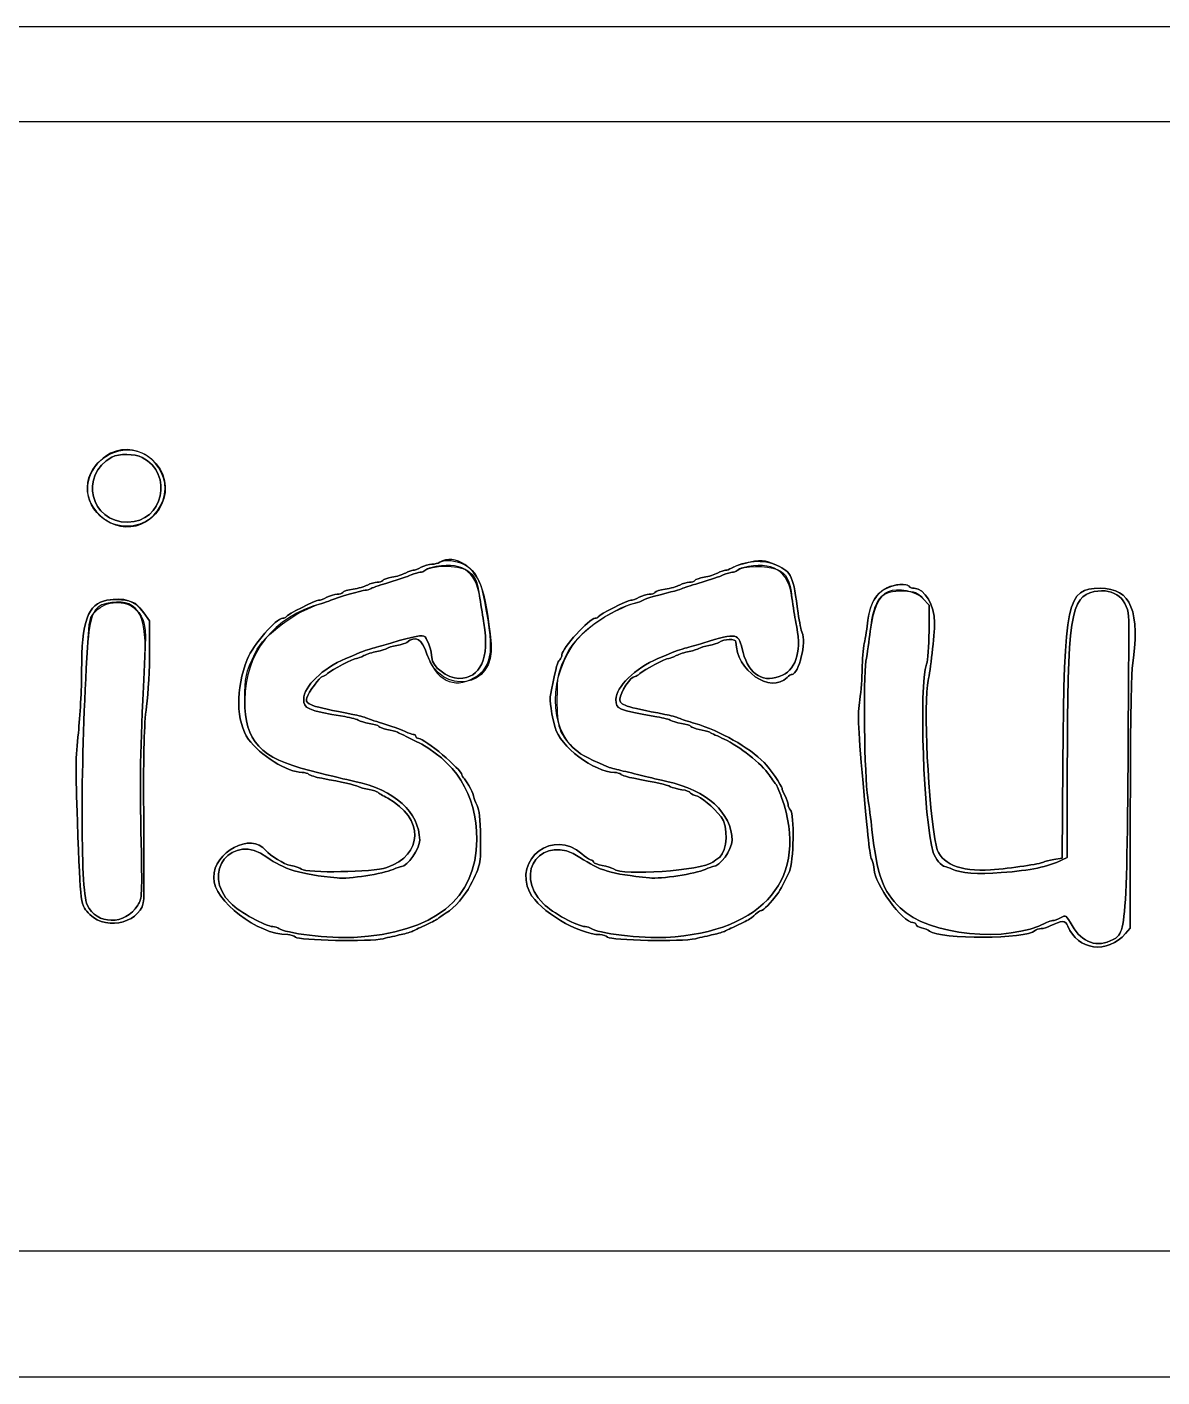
# Model space of a CAD drawing. Header units: millimetres. Extents: x -80 to 0, y -27 to 20.
# Drawn here: x -41.6 to -23.1, y -27 to -5 of the extents above; entities that cross this region are included whole.
import ezdxf

# ---------------------------------------------------------------- set-up
doc = ezdxf.new("R2010")
doc.units = ezdxf.units.MM
doc.layers.get('0').update_dxf_attribs({"linetype": 'CONTINUOUS'})

msp = doc.modelspace()

# ---------------------------------------------------------------- linework, layer by layer
for points in [[(0, -5), (-80, -5), (-80, -27), (0, -27)], [(-79.205, -15.746), (-79.205, -24.945), (-40.058, -24.945), (-0.911, -24.945), (-0.911, -15.746), (-0.911, -6.546), (-40.058, -6.546), (-79.205, -6.546)], [(-26.896, -14.848), (-26.895, -14.422), (-26.999, -14.311), (-26.895, -14.422)], [(-39.698, -14.545), (-39.601, -14.679), (-39.601, -15.172), (-39.601, -14.679)], [(-24.862, -18.565), (-24.727, -18.543), (-24.715, -17.006), (-24.727, -18.543)], [(-24.642, -17.131), (-24.644, -18.532), (-24.725, -18.571), (-24.644, -18.532)], [(-23.615, -17.673), (-23.616, -19.683), (-23.693, -19.772), (-23.616, -19.683)]]:
    msp.add_lwpolyline(points, close=True)
for points in [[(-40.237, -11.947), (-40.585, -12.128), (-40.721, -12.536), (-40.529, -12.819)], [(-40.562, -12.273), (-40.403, -11.938), (-39.964, -11.788), (-39.67, -11.968)], [(-40.215, -12.009), (-40.753, -12.306), (-40.567, -13.07), (-39.957, -13.07)], [(-39.957, -13.07), (-40.567, -13.07), (-40.753, -12.306), (-40.215, -12.009)], [(-39.382, -12.712), (-39.202, -12.211), (-39.768, -11.704), (-40.237, -11.947)], [(-39.722, -12.015), (-39.844, -11.952), (-40.106, -11.949), (-40.215, -12.009)], [(-40.215, -12.009), (-40.106, -11.949), (-39.844, -11.952), (-39.722, -12.015)], [(-39.67, -11.968), (-39.103, -12.316), (-39.324, -13.136), (-39.986, -13.136)], [(-39.957, -13.07), (-39.38, -13.07), (-39.205, -12.282), (-39.722, -12.015)], [(-39.722, -12.015), (-39.205, -12.282), (-39.38, -13.07), (-39.957, -13.07)], [(-39.986, -13.136), (-40.429, -13.136), (-40.746, -12.661), (-40.562, -12.273)], [(-40.529, -12.819), (-40.205, -13.297), (-39.573, -13.237), (-39.382, -12.712)], [(-35.431, -13.899), (-35.383, -13.874), (-35.327, -13.854), (-35.307, -13.854)], [(-35.307, -13.854), (-35.327, -13.854), (-35.383, -13.874), (-35.431, -13.899)], [(-35.307, -13.854), (-35.286, -13.854), (-35.228, -13.831), (-35.176, -13.805)], [(-35.176, -13.805), (-35.228, -13.831), (-35.286, -13.854), (-35.307, -13.854)], [(-35.114, -13.857), (-35.131, -13.873), (-35.165, -13.886), (-35.191, -13.886)], [(-35.191, -13.886), (-35.165, -13.886), (-35.131, -13.873), (-35.114, -13.857)], [(-35.176, -13.805), (-35.125, -13.778), (-35.046, -13.756), (-35.001, -13.755)], [(-35.001, -13.755), (-35.046, -13.756), (-35.125, -13.778), (-35.176, -13.805)], [(-35.114, -13.857), (-35.021, -13.768), (-34.572, -13.766), (-34.432, -13.852)], [(-35.018, -13.811), (-35.054, -13.82), (-35.097, -13.84), (-35.114, -13.857)], [(-34.217, -14.31), (-34.286, -13.845), (-34.529, -13.694), (-35.018, -13.811)], [(-35.001, -13.755), (-34.956, -13.755), (-34.898, -13.74), (-34.871, -13.723)], [(-34.871, -13.723), (-34.898, -13.74), (-34.956, -13.755), (-35.001, -13.755)], [(-34.174, -14.191), (-34.253, -13.824), (-34.633, -13.569), (-34.871, -13.723)], [(-34.871, -13.723), (-34.803, -13.679), (-34.682, -13.683), (-34.536, -13.734)], [(-34.536, -13.734), (-34.24, -13.837), (-34.126, -14.138), (-34.034, -15.051)], [(-34.432, -13.852), (-34.298, -13.936), (-34.261, -14.013), (-34.217, -14.31)], [(-30.342, -13.899), (-30.294, -13.874), (-30.236, -13.854), (-30.214, -13.854)], [(-30.214, -13.854), (-30.236, -13.854), (-30.294, -13.874), (-30.342, -13.899)], [(-30.214, -13.854), (-30.191, -13.854), (-30.147, -13.838), (-30.116, -13.819)], [(-30.116, -13.819), (-30.147, -13.838), (-30.191, -13.854), (-30.214, -13.854)], [(-30.116, -13.819), (-29.902, -13.691), (-29.592, -13.67), (-29.38, -13.771)], [(-29.896, -13.742), (-29.986, -13.766), (-30.085, -13.801), (-30.116, -13.819)], [(-30.025, -13.857), (-30.042, -13.873), (-30.076, -13.886), (-30.101, -13.886)], [(-30.101, -13.886), (-30.076, -13.886), (-30.042, -13.873), (-30.025, -13.857)], [(-30.025, -13.857), (-29.942, -13.778), (-29.526, -13.767), (-29.373, -13.84)], [(-29.929, -13.811), (-29.964, -13.82), (-30.008, -13.84), (-30.025, -13.857)], [(-29.131, -14.3), (-29.187, -13.856), (-29.448, -13.696), (-29.929, -13.811)], [(-29.38, -13.771), (-29.567, -13.682), (-29.653, -13.677), (-29.896, -13.742)], [(-29.38, -13.771), (-29.133, -13.888), (-29.11, -13.939), (-29.029, -14.555)], [(-29.029, -14.555), (-29.11, -13.939), (-29.133, -13.888), (-29.38, -13.771)], [(-29.373, -13.84), (-29.218, -13.913), (-29.167, -14.01), (-29.131, -14.3)], [(-36.049, -14.094), (-36.002, -14.069), (-35.932, -14.049), (-35.892, -14.049)], [(-35.892, -14.049), (-35.932, -14.049), (-36.002, -14.069), (-36.049, -14.094)], [(-35.687, -14.047), (-35.821, -14.086), (-35.957, -14.133), (-35.988, -14.149)], [(-35.988, -14.149), (-35.957, -14.133), (-35.821, -14.086), (-35.687, -14.047)], [(-35.892, -14.049), (-35.853, -14.049), (-35.813, -14.036), (-35.802, -14.019)], [(-35.802, -14.019), (-35.813, -14.036), (-35.853, -14.049), (-35.892, -14.049)], [(-35.802, -14.019), (-35.792, -14.003), (-35.724, -13.979), (-35.651, -13.967)], [(-35.651, -13.967), (-35.724, -13.979), (-35.792, -14.003), (-35.802, -14.019)], [(-35.339, -13.93), (-35.395, -13.955), (-35.552, -14.007), (-35.687, -14.047)], [(-35.687, -14.047), (-35.552, -14.007), (-35.395, -13.955), (-35.339, -13.93)], [(-35.651, -13.967), (-35.578, -13.955), (-35.479, -13.924), (-35.431, -13.899)], [(-35.431, -13.899), (-35.479, -13.924), (-35.578, -13.955), (-35.651, -13.967)], [(-35.191, -13.886), (-35.216, -13.886), (-35.283, -13.906), (-35.339, -13.93)], [(-35.339, -13.93), (-35.283, -13.906), (-35.216, -13.886), (-35.191, -13.886)], [(-30.959, -14.094), (-30.913, -14.069), (-30.842, -14.049), (-30.803, -14.049)], [(-30.803, -14.049), (-30.842, -14.049), (-30.913, -14.069), (-30.959, -14.094)], [(-30.597, -14.048), (-30.732, -14.087), (-30.871, -14.132), (-30.907, -14.147)], [(-30.907, -14.147), (-30.871, -14.132), (-30.732, -14.087), (-30.597, -14.048)], [(-30.803, -14.049), (-30.764, -14.049), (-30.723, -14.036), (-30.713, -14.019)], [(-30.713, -14.019), (-30.723, -14.036), (-30.764, -14.049), (-30.803, -14.049)], [(-30.713, -14.019), (-30.703, -14.003), (-30.635, -13.979), (-30.562, -13.967)], [(-30.562, -13.967), (-30.635, -13.979), (-30.703, -14.003), (-30.713, -14.019)], [(-30.25, -13.93), (-30.306, -13.955), (-30.463, -14.007), (-30.597, -14.048)], [(-30.597, -14.048), (-30.463, -14.007), (-30.306, -13.955), (-30.25, -13.93)], [(-30.562, -13.967), (-30.489, -13.955), (-30.39, -13.924), (-30.342, -13.899)], [(-30.342, -13.899), (-30.39, -13.924), (-30.489, -13.955), (-30.562, -13.967)], [(-30.101, -13.886), (-30.126, -13.886), (-30.193, -13.906), (-30.25, -13.93)], [(-30.25, -13.93), (-30.193, -13.906), (-30.126, -13.886), (-30.101, -13.886)], [(-36.846, -14.343), (-36.822, -14.343), (-36.761, -14.321), (-36.71, -14.294)], [(-36.71, -14.294), (-36.761, -14.321), (-36.822, -14.343), (-36.846, -14.343)], [(-36.71, -14.294), (-36.658, -14.267), (-36.584, -14.245), (-36.545, -14.245)], [(-36.545, -14.245), (-36.584, -14.245), (-36.658, -14.267), (-36.71, -14.294)], [(-36.088, -14.18), (-36.137, -14.18), (-36.546, -14.299), (-36.649, -14.343)], [(-36.649, -14.343), (-36.546, -14.299), (-36.137, -14.18), (-36.088, -14.18)], [(-36.545, -14.245), (-36.506, -14.245), (-36.465, -14.231), (-36.454, -14.214)], [(-36.454, -14.214), (-36.465, -14.231), (-36.506, -14.245), (-36.545, -14.245)], [(-36.454, -14.214), (-36.444, -14.197), (-36.367, -14.173), (-36.285, -14.161)], [(-36.285, -14.161), (-36.367, -14.173), (-36.444, -14.197), (-36.454, -14.214)], [(-36.285, -14.161), (-36.202, -14.148), (-36.095, -14.118), (-36.049, -14.094)], [(-36.049, -14.094), (-36.095, -14.118), (-36.202, -14.148), (-36.285, -14.161)], [(-35.988, -14.149), (-36.019, -14.166), (-36.064, -14.18), (-36.088, -14.18)], [(-36.088, -14.18), (-36.064, -14.18), (-36.019, -14.166), (-35.988, -14.149)], [(-34.315, -15.607), (-33.995, -15.423), (-33.968, -15.151), (-34.174, -14.191)], [(-31.757, -14.343), (-31.733, -14.343), (-31.672, -14.321), (-31.621, -14.294)], [(-31.621, -14.294), (-31.672, -14.321), (-31.733, -14.343), (-31.757, -14.343)], [(-31.621, -14.294), (-31.569, -14.267), (-31.495, -14.245), (-31.456, -14.245)], [(-31.456, -14.245), (-31.495, -14.245), (-31.569, -14.267), (-31.621, -14.294)], [(-31.395, -14.281), (-31.466, -14.299), (-31.54, -14.325), (-31.558, -14.34)], [(-31.558, -14.34), (-31.54, -14.325), (-31.466, -14.299), (-31.395, -14.281)], [(-31.456, -14.245), (-31.416, -14.245), (-31.376, -14.231), (-31.365, -14.214)], [(-31.365, -14.214), (-31.376, -14.231), (-31.416, -14.245), (-31.456, -14.245)], [(-30.907, -14.147), (-30.968, -14.172), (-31.051, -14.195), (-31.395, -14.281)], [(-31.395, -14.281), (-31.051, -14.195), (-30.968, -14.172), (-30.907, -14.147)], [(-31.365, -14.214), (-31.355, -14.197), (-31.278, -14.173), (-31.195, -14.161)], [(-31.195, -14.161), (-31.278, -14.173), (-31.355, -14.197), (-31.365, -14.214)], [(-31.195, -14.161), (-31.112, -14.148), (-31.006, -14.118), (-30.959, -14.094)], [(-30.959, -14.094), (-31.006, -14.118), (-31.112, -14.148), (-31.195, -14.161)], [(-27.58, -14.14), (-27.768, -14.238), (-27.861, -14.395), (-27.893, -14.668)], [(-27.893, -14.668), (-27.871, -14.478), (-27.81, -14.331), (-27.71, -14.226)], [(-27.854, -14.848), (-27.785, -14.299), (-27.682, -14.174), (-27.309, -14.19)], [(-27.562, -14.202), (-27.718, -14.269), (-27.806, -14.464), (-27.854, -14.848)], [(-27.71, -14.226), (-27.603, -14.112), (-27.269, -14.036), (-27.221, -14.114)], [(-27.221, -14.114), (-27.251, -14.066), (-27.468, -14.081), (-27.58, -14.14)], [(-26.999, -14.311), (-27.103, -14.198), (-27.414, -14.138), (-27.562, -14.202)], [(-27.309, -14.19), (-27.121, -14.198), (-27.093, -14.21), (-26.999, -14.311)], [(-27.221, -14.114), (-27.21, -14.132), (-27.172, -14.147), (-27.138, -14.147)], [(-27.138, -14.147), (-27.172, -14.147), (-27.21, -14.132), (-27.221, -14.114)], [(-27.138, -14.147), (-26.971, -14.147), (-26.801, -14.43), (-26.806, -14.702)], [(-26.806, -14.702), (-26.801, -14.43), (-26.971, -14.147), (-27.138, -14.147)], [(-24.715, -17.006), (-24.694, -14.354), (-24.65, -14.147), (-24.109, -14.147)], [(-24.109, -14.147), (-24.65, -14.147), (-24.694, -14.354), (-24.715, -17.006)], [(-24.204, -14.201), (-24.59, -14.278), (-24.64, -14.61), (-24.642, -17.131)], [(-24.642, -17.131), (-24.64, -14.61), (-24.59, -14.278), (-24.204, -14.201)], [(-23.64, -14.671), (-23.638, -14.327), (-23.87, -14.134), (-24.204, -14.201)], [(-24.204, -14.201), (-23.87, -14.134), (-23.638, -14.327), (-23.64, -14.671)], [(-24.109, -14.147), (-23.598, -14.147), (-23.449, -14.517), (-23.583, -15.446)], [(-23.583, -15.446), (-23.449, -14.517), (-23.598, -14.147), (-24.109, -14.147)], [(-40.71, -15.494), (-40.71, -14.68), (-40.61, -14.402), (-40.296, -14.342)], [(-40.296, -14.342), (-40.61, -14.402), (-40.71, -14.68), (-40.71, -15.494)], [(-40.306, -14.396), (-40.517, -14.443), (-40.579, -14.589), (-40.613, -15.112)], [(-40.613, -15.112), (-40.582, -14.627), (-40.582, -14.625), (-40.478, -14.518)], [(-40.478, -14.518), (-40.309, -14.343), (-39.996, -14.33), (-39.829, -14.49)], [(-39.679, -15.255), (-39.643, -14.535), (-39.822, -14.289), (-40.306, -14.396)], [(-39.698, -14.545), (-39.839, -14.351), (-40.019, -14.29), (-40.296, -14.342)], [(-40.296, -14.342), (-40.159, -14.316), (-39.943, -14.335), (-39.853, -14.382)], [(-39.853, -14.382), (-39.821, -14.398), (-39.751, -14.471), (-39.698, -14.545)], [(-39.829, -14.49), (-39.678, -14.635), (-39.654, -14.756), (-39.679, -15.255)], [(-36.796, -14.394), (-37.581, -14.611), (-38.051, -15.203), (-38.05, -15.972)], [(-37.876, -15.193), (-37.74, -14.904), (-37.203, -14.507), (-36.796, -14.394)], [(-37.378, -14.61), (-37.363, -14.576), (-36.9, -14.343), (-36.846, -14.343)], [(-36.846, -14.343), (-36.9, -14.343), (-37.363, -14.576), (-37.378, -14.61)], [(-36.649, -14.343), (-36.685, -14.359), (-36.751, -14.381), (-36.796, -14.394)], [(-36.796, -14.394), (-36.751, -14.381), (-36.685, -14.359), (-36.649, -14.343)], [(-34.153, -14.718), (-34.168, -14.628), (-34.197, -14.445), (-34.217, -14.31)], [(-34.217, -14.31), (-34.197, -14.445), (-34.168, -14.628), (-34.153, -14.718)], [(-31.686, -14.389), (-32.074, -14.482), (-32.649, -14.9), (-32.789, -15.191)], [(-32.538, -14.881), (-32.347, -14.689), (-31.927, -14.447), (-31.686, -14.389)], [(-32.288, -14.61), (-32.274, -14.576), (-31.811, -14.343), (-31.757, -14.343)], [(-31.757, -14.343), (-31.811, -14.343), (-32.274, -14.576), (-32.288, -14.61)], [(-31.558, -14.34), (-31.577, -14.354), (-31.635, -14.377), (-31.686, -14.389)], [(-31.686, -14.389), (-31.635, -14.377), (-31.577, -14.354), (-31.558, -14.34)], [(-29.066, -14.702), (-29.084, -14.621), (-29.113, -14.44), (-29.131, -14.3)], [(-29.131, -14.3), (-29.113, -14.44), (-29.084, -14.621), (-29.066, -14.702)], [(-38.009, -15.305), (-37.911, -15.061), (-37.542, -14.636), (-37.428, -14.636)], [(-37.428, -14.636), (-37.542, -14.636), (-37.911, -15.061), (-38.009, -15.305)], [(-37.428, -14.636), (-37.406, -14.636), (-37.383, -14.625), (-37.378, -14.61)], [(-37.378, -14.61), (-37.383, -14.625), (-37.406, -14.636), (-37.428, -14.636)], [(-34.56, -15.615), (-34.205, -15.615), (-34.057, -15.288), (-34.153, -14.718)], [(-34.153, -14.718), (-34.057, -15.288), (-34.205, -15.615), (-34.56, -15.615)], [(-32.881, -15.23), (-32.881, -15.128), (-32.433, -14.636), (-32.34, -14.636)], [(-32.34, -14.636), (-32.433, -14.636), (-32.881, -15.128), (-32.881, -15.23)], [(-32.34, -14.636), (-32.318, -14.636), (-32.294, -14.625), (-32.288, -14.61)], [(-32.288, -14.61), (-32.294, -14.625), (-32.318, -14.636), (-32.34, -14.636)], [(-29.284, -15.563), (-29.049, -15.451), (-28.97, -15.142), (-29.066, -14.702)], [(-29.066, -14.702), (-28.97, -15.142), (-29.049, -15.451), (-29.284, -15.563)], [(-29.029, -14.555), (-29.01, -14.698), (-28.981, -14.841), (-28.964, -14.872)], [(-28.964, -14.872), (-28.981, -14.841), (-29.01, -14.698), (-29.029, -14.555)], [(-27.951, -15.044), (-27.933, -14.954), (-27.907, -14.785), (-27.893, -14.668)], [(-27.893, -14.668), (-27.907, -14.785), (-27.933, -14.954), (-27.951, -15.044)], [(-26.806, -14.702), (-26.809, -14.923), (-26.873, -15.503), (-26.91, -15.648)], [(-26.91, -15.648), (-26.873, -15.503), (-26.809, -14.923), (-26.806, -14.702)], [(-23.893, -19.87), (-23.665, -19.747), (-23.662, -19.684), (-23.64, -14.671)], [(-23.64, -14.671), (-23.662, -19.684), (-23.665, -19.747), (-23.893, -19.87)], [(-35.67, -15.04), (-35.279, -14.923), (-35.149, -14.9), (-35.112, -14.94)], [(-35.112, -14.94), (-35.149, -14.9), (-35.279, -14.923), (-35.67, -15.04)], [(-35.112, -14.94), (-35.064, -14.991), (-35.001, -15.181), (-35.001, -15.276)], [(-35.001, -15.276), (-35.001, -15.181), (-35.064, -14.991), (-35.112, -14.94)], [(-32.707, -16.735), (-33.14, -16.302), (-33.058, -15.403), (-32.538, -14.881)], [(-30.581, -15.04), (-30.004, -14.868), (-30.008, -14.867), (-29.927, -15.191)], [(-29.927, -15.191), (-30.008, -14.867), (-30.004, -14.868), (-30.581, -15.04)], [(-28.964, -14.872), (-28.89, -15.01), (-29.021, -15.55), (-29.129, -15.55)], [(-29.129, -15.55), (-29.021, -15.55), (-28.89, -15.01), (-28.964, -14.872)], [(-27.854, -14.848), (-27.872, -14.992), (-27.903, -15.212), (-27.924, -15.337)], [(-27.924, -15.337), (-27.903, -15.212), (-27.872, -14.992), (-27.854, -14.848)], [(-26.937, -15.384), (-26.915, -15.32), (-26.897, -15.092), (-26.896, -14.848)], [(-26.896, -14.848), (-26.897, -15.092), (-26.915, -15.32), (-26.937, -15.384)], [(-40.613, -15.112), (-40.729, -16.9), (-40.732, -19.061), (-40.62, -19.305)], [(-40.62, -19.305), (-40.732, -19.061), (-40.729, -16.9), (-40.613, -15.112)], [(-39.601, -15.172), (-39.601, -15.444), (-39.624, -15.849), (-39.652, -16.073)], [(-39.652, -16.073), (-39.624, -15.849), (-39.601, -15.444), (-39.601, -15.172)], [(-36.404, -15.291), (-36.115, -15.169), (-36.1, -15.163), (-35.964, -15.125)], [(-35.964, -15.125), (-36.1, -15.163), (-36.115, -15.169), (-36.404, -15.291)], [(-35.895, -15.176), (-35.966, -15.189), (-36.061, -15.22), (-36.108, -15.244)], [(-36.108, -15.244), (-36.061, -15.22), (-35.966, -15.189), (-35.895, -15.176)], [(-35.964, -15.125), (-35.892, -15.105), (-35.76, -15.067), (-35.67, -15.04)], [(-35.67, -15.04), (-35.76, -15.067), (-35.892, -15.105), (-35.964, -15.125)], [(-35.735, -15.127), (-35.753, -15.141), (-35.825, -15.163), (-35.895, -15.176)], [(-35.895, -15.176), (-35.825, -15.163), (-35.753, -15.141), (-35.735, -15.127)], [(-35.572, -15.078), (-35.644, -15.091), (-35.717, -15.113), (-35.735, -15.127)], [(-35.735, -15.127), (-35.717, -15.113), (-35.644, -15.091), (-35.572, -15.078)], [(-35.409, -15.028), (-35.427, -15.043), (-35.501, -15.065), (-35.572, -15.078)], [(-35.572, -15.078), (-35.501, -15.065), (-35.427, -15.043), (-35.409, -15.028)], [(-35.08, -15.22), (-35.16, -14.974), (-35.266, -14.912), (-35.409, -15.028)], [(-35.409, -15.028), (-35.266, -14.912), (-35.16, -14.974), (-35.08, -15.22)], [(-34.034, -15.051), (-33.962, -15.772), (-34.853, -15.916), (-35.08, -15.22)], [(-31.315, -15.291), (-31.025, -15.169), (-31.011, -15.163), (-30.875, -15.125)], [(-30.875, -15.125), (-31.011, -15.163), (-31.025, -15.169), (-31.315, -15.291)], [(-30.806, -15.176), (-30.877, -15.189), (-30.972, -15.22), (-31.018, -15.244)], [(-31.018, -15.244), (-30.972, -15.22), (-30.877, -15.189), (-30.806, -15.176)], [(-30.875, -15.125), (-30.803, -15.105), (-30.671, -15.067), (-30.581, -15.04)], [(-30.581, -15.04), (-30.671, -15.067), (-30.803, -15.105), (-30.875, -15.125)], [(-30.646, -15.127), (-30.664, -15.141), (-30.736, -15.163), (-30.806, -15.176)], [(-30.806, -15.176), (-30.736, -15.163), (-30.664, -15.141), (-30.646, -15.127)], [(-30.483, -15.078), (-30.555, -15.091), (-30.628, -15.113), (-30.646, -15.127)], [(-30.646, -15.127), (-30.628, -15.113), (-30.555, -15.091), (-30.483, -15.078)], [(-30.32, -15.03), (-30.338, -15.043), (-30.411, -15.065), (-30.483, -15.078)], [(-30.483, -15.078), (-30.411, -15.065), (-30.338, -15.043), (-30.32, -15.03)], [(-30.043, -15.023), (-30.043, -14.965), (-30.242, -14.969), (-30.32, -15.03)], [(-30.32, -15.03), (-30.242, -14.969), (-30.043, -14.965), (-30.043, -15.023)], [(-29.208, -15.601), (-29.481, -15.874), (-30.043, -15.485), (-30.043, -15.023)], [(-30.043, -15.023), (-30.043, -15.485), (-29.481, -15.874), (-29.208, -15.601)], [(-27.985, -15.459), (-27.984, -15.32), (-27.969, -15.134), (-27.951, -15.044)], [(-27.951, -15.044), (-27.969, -15.134), (-27.984, -15.32), (-27.985, -15.459)], [(-39.742, -18.099), (-39.761, -17.107), (-39.752, -16.7), (-39.679, -15.255)], [(-39.679, -15.255), (-39.752, -16.7), (-39.761, -17.107), (-39.742, -18.099)], [(-37.989, -16.609), (-38.194, -16.319), (-38.202, -15.786), (-38.009, -15.305)], [(-38.009, -15.305), (-38.202, -15.786), (-38.194, -16.319), (-37.989, -16.609)], [(-38.05, -15.972), (-38.05, -15.587), (-38.04, -15.54), (-37.876, -15.193)], [(-37.089, -15.953), (-37.089, -15.748), (-36.781, -15.45), (-36.404, -15.291)], [(-36.404, -15.291), (-36.781, -15.45), (-37.089, -15.748), (-37.089, -15.953)], [(-36.228, -15.289), (-36.274, -15.289), (-36.632, -15.477), (-36.7, -15.537)], [(-36.7, -15.537), (-36.632, -15.477), (-36.274, -15.289), (-36.228, -15.289)], [(-36.108, -15.244), (-36.154, -15.269), (-36.208, -15.288), (-36.228, -15.289)], [(-36.228, -15.289), (-36.208, -15.288), (-36.154, -15.269), (-36.108, -15.244)], [(-35.08, -15.22), (-34.942, -15.644), (-34.643, -15.795), (-34.315, -15.607)], [(-35.001, -15.276), (-35.001, -15.421), (-34.749, -15.615), (-34.56, -15.615)], [(-34.56, -15.615), (-34.749, -15.615), (-35.001, -15.421), (-35.001, -15.276)], [(-33.052, -15.803), (-32.968, -15.404), (-32.952, -15.347), (-32.917, -15.312)], [(-32.917, -15.312), (-32.952, -15.347), (-32.968, -15.404), (-33.052, -15.803)], [(-32.789, -15.191), (-32.955, -15.537), (-32.96, -15.558), (-32.961, -15.958)], [(-32.917, -15.312), (-32.897, -15.292), (-32.881, -15.255), (-32.881, -15.23)], [(-32.881, -15.23), (-32.881, -15.255), (-32.897, -15.292), (-32.917, -15.312)], [(-32, -15.961), (-32, -15.753), (-31.689, -15.449), (-31.315, -15.291)], [(-31.315, -15.291), (-31.689, -15.449), (-32, -15.753), (-32, -15.961)], [(-31.139, -15.289), (-31.185, -15.289), (-31.543, -15.477), (-31.611, -15.537)], [(-31.611, -15.537), (-31.543, -15.477), (-31.185, -15.289), (-31.139, -15.289)], [(-31.018, -15.244), (-31.065, -15.269), (-31.119, -15.288), (-31.139, -15.289)], [(-31.139, -15.289), (-31.119, -15.288), (-31.065, -15.269), (-31.018, -15.244)], [(-29.927, -15.191), (-29.833, -15.561), (-29.583, -15.706), (-29.284, -15.563)], [(-29.284, -15.563), (-29.583, -15.706), (-29.833, -15.561), (-29.927, -15.191)], [(-27.924, -15.337), (-27.97, -15.613), (-27.949, -17.215), (-27.895, -17.556)], [(-27.895, -17.556), (-27.949, -17.215), (-27.97, -15.613), (-27.924, -15.337)], [(-26.828, -18.453), (-26.986, -17.915), (-27.063, -15.742), (-26.937, -15.384)], [(-26.937, -15.384), (-27.063, -15.742), (-26.986, -17.915), (-26.828, -18.453)], [(-40.763, -16.5), (-40.734, -16.242), (-40.71, -15.789), (-40.71, -15.494)], [(-40.71, -15.494), (-40.71, -15.789), (-40.734, -16.242), (-40.763, -16.5)], [(-36.782, -15.583), (-36.822, -15.585), (-37.011, -15.841), (-37.039, -15.933)], [(-37.039, -15.933), (-37.011, -15.841), (-36.822, -15.585), (-36.782, -15.583)], [(-36.7, -15.537), (-36.729, -15.562), (-36.765, -15.583), (-36.782, -15.583)], [(-36.782, -15.583), (-36.765, -15.583), (-36.729, -15.562), (-36.7, -15.537)], [(-31.685, -15.582), (-31.757, -15.582), (-31.935, -15.846), (-31.935, -15.953)], [(-31.935, -15.953), (-31.935, -15.846), (-31.757, -15.582), (-31.685, -15.582)], [(-31.611, -15.537), (-31.639, -15.562), (-31.673, -15.582), (-31.685, -15.582)], [(-31.685, -15.582), (-31.673, -15.582), (-31.639, -15.562), (-31.611, -15.537)], [(-29.129, -15.55), (-29.145, -15.55), (-29.18, -15.573), (-29.208, -15.601)], [(-29.208, -15.601), (-29.18, -15.573), (-29.145, -15.55), (-29.129, -15.55)], [(-28.025, -15.962), (-28.004, -15.823), (-27.987, -15.597), (-27.985, -15.459)], [(-27.985, -15.459), (-27.987, -15.597), (-28.004, -15.823), (-28.025, -15.962)], [(-23.583, -15.446), (-23.601, -15.567), (-23.615, -16.559), (-23.615, -17.673)], [(-23.615, -17.673), (-23.615, -16.559), (-23.601, -15.567), (-23.583, -15.446)], [(-32.992, -16.414), (-33.078, -16.058), (-33.087, -15.969), (-33.052, -15.803)], [(-33.052, -15.803), (-33.087, -15.969), (-33.078, -16.058), (-32.992, -16.414)], [(-26.91, -15.648), (-26.994, -15.98), (-26.908, -17.743), (-26.777, -18.359)], [(-26.777, -18.359), (-26.908, -17.743), (-26.994, -15.98), (-26.91, -15.648)], [(-38.05, -15.972), (-38.05, -16.64), (-37.796, -16.915), (-36.991, -17.117)], [(-36.991, -17.117), (-37.796, -16.915), (-38.05, -16.64), (-38.05, -15.972)], [(-36.421, -16.239), (-37.048, -16.128), (-37.089, -16.111), (-37.089, -15.953)], [(-37.089, -15.953), (-37.089, -16.111), (-37.048, -16.128), (-36.421, -16.239)], [(-37.039, -15.933), (-37.071, -16.039), (-36.989, -16.068), (-36.29, -16.202)], [(-36.29, -16.202), (-36.989, -16.068), (-37.071, -16.039), (-37.039, -15.933)], [(-32.961, -15.958), (-32.962, -16.405), (-32.925, -16.517), (-32.707, -16.735)], [(-31.331, -16.24), (-31.983, -16.125), (-32, -16.118), (-32, -15.961)], [(-32, -15.961), (-32, -16.118), (-31.983, -16.125), (-31.331, -16.24)], [(-31.935, -15.953), (-31.935, -16.051), (-31.866, -16.074), (-31.201, -16.202)], [(-31.201, -16.202), (-31.866, -16.074), (-31.935, -16.051), (-31.935, -15.953)], [(-27.955, -17.523), (-28.054, -16.411), (-28.063, -16.215), (-28.025, -15.962)], [(-28.025, -15.962), (-28.063, -16.215), (-28.054, -16.411), (-27.955, -17.523)], [(-39.652, -16.073), (-39.693, -16.39), (-39.702, -16.765), (-39.698, -17.785)], [(-39.698, -17.785), (-39.702, -16.765), (-39.693, -16.39), (-39.652, -16.073)], [(-36.192, -16.3), (-36.21, -16.286), (-36.313, -16.258), (-36.421, -16.239)], [(-36.421, -16.239), (-36.313, -16.258), (-36.21, -16.286), (-36.192, -16.3)], [(-36.29, -16.202), (-36.2, -16.219), (-36.098, -16.246), (-36.062, -16.262)], [(-36.062, -16.262), (-36.098, -16.246), (-36.2, -16.219), (-36.29, -16.202)], [(-36.062, -16.262), (-36.026, -16.279), (-35.886, -16.326), (-35.752, -16.368)], [(-35.752, -16.368), (-35.886, -16.326), (-36.026, -16.279), (-36.062, -16.262)], [(-31.103, -16.3), (-31.121, -16.286), (-31.224, -16.259), (-31.331, -16.24)], [(-31.331, -16.24), (-31.224, -16.259), (-31.121, -16.286), (-31.103, -16.3)], [(-31.201, -16.202), (-31.111, -16.219), (-31.008, -16.246), (-30.972, -16.262)], [(-30.972, -16.262), (-31.008, -16.246), (-31.111, -16.219), (-31.201, -16.202)], [(-30.972, -16.262), (-30.937, -16.278), (-30.819, -16.317), (-30.711, -16.35)], [(-30.711, -16.35), (-30.819, -16.317), (-30.937, -16.278), (-30.972, -16.262)], [(-40.778, -17.948), (-40.81, -17.097), (-40.808, -16.908), (-40.763, -16.5)], [(-40.763, -16.5), (-40.808, -16.908), (-40.81, -17.097), (-40.778, -17.948)], [(-36.021, -16.348), (-36.097, -16.336), (-36.174, -16.314), (-36.192, -16.3)], [(-36.192, -16.3), (-36.174, -16.314), (-36.097, -16.336), (-36.021, -16.348)], [(-35.866, -16.397), (-35.875, -16.383), (-35.945, -16.361), (-36.021, -16.348)], [(-36.021, -16.348), (-35.945, -16.361), (-35.875, -16.383), (-35.866, -16.397)], [(-35.732, -16.446), (-35.797, -16.433), (-35.858, -16.411), (-35.866, -16.397)], [(-35.866, -16.397), (-35.858, -16.411), (-35.797, -16.433), (-35.732, -16.446)], [(-35.752, -16.368), (-35.617, -16.409), (-35.47, -16.462), (-35.425, -16.486)], [(-35.425, -16.486), (-35.47, -16.462), (-35.617, -16.409), (-35.752, -16.368)], [(-35.56, -16.494), (-35.589, -16.479), (-35.667, -16.458), (-35.732, -16.446)], [(-35.732, -16.446), (-35.667, -16.458), (-35.589, -16.479), (-35.56, -16.494)], [(-35.288, -16.626), (-35.408, -16.567), (-35.531, -16.508), (-35.56, -16.494)], [(-35.56, -16.494), (-35.531, -16.508), (-35.408, -16.567), (-35.288, -16.626)], [(-35.425, -16.486), (-35.381, -16.509), (-35.326, -16.528), (-35.303, -16.528)], [(-35.303, -16.528), (-35.326, -16.528), (-35.381, -16.509), (-35.425, -16.486)], [(-32.026, -17.148), (-32.348, -17.148), (-32.92, -16.714), (-32.992, -16.414)], [(-32.992, -16.414), (-32.92, -16.714), (-32.348, -17.148), (-32.026, -17.148)], [(-30.932, -16.348), (-31.008, -16.336), (-31.085, -16.314), (-31.103, -16.3)], [(-31.103, -16.3), (-31.085, -16.314), (-31.008, -16.336), (-30.932, -16.348)], [(-30.777, -16.397), (-30.786, -16.383), (-30.856, -16.361), (-30.932, -16.348)], [(-30.932, -16.348), (-30.856, -16.361), (-30.786, -16.383), (-30.777, -16.397)], [(-30.643, -16.446), (-30.708, -16.433), (-30.768, -16.411), (-30.777, -16.397)], [(-30.777, -16.397), (-30.768, -16.411), (-30.708, -16.433), (-30.643, -16.446)], [(-30.711, -16.35), (-30.294, -16.474), (-29.84, -16.732), (-29.583, -16.988)], [(-29.583, -16.988), (-29.84, -16.732), (-30.294, -16.474), (-30.711, -16.35)], [(-30.471, -16.494), (-30.5, -16.48), (-30.577, -16.458), (-30.643, -16.446)], [(-30.643, -16.446), (-30.577, -16.458), (-30.5, -16.48), (-30.471, -16.494)], [(-30.236, -16.605), (-30.336, -16.559), (-30.442, -16.509), (-30.471, -16.494)], [(-30.471, -16.494), (-30.442, -16.509), (-30.336, -16.559), (-30.236, -16.605)], [(-37.115, -17.148), (-37.346, -17.148), (-37.81, -16.862), (-37.989, -16.609)], [(-37.989, -16.609), (-37.81, -16.862), (-37.346, -17.148), (-37.115, -17.148)], [(-35.303, -16.528), (-35.281, -16.528), (-35.262, -16.543), (-35.262, -16.561)], [(-35.262, -16.561), (-35.262, -16.543), (-35.281, -16.528), (-35.303, -16.528)], [(-34.269, -18.241), (-34.271, -17.497), (-34.615, -16.951), (-35.288, -16.626)], [(-35.288, -16.626), (-34.615, -16.951), (-34.271, -17.497), (-34.269, -18.241)], [(-35.262, -16.561), (-35.262, -16.579), (-35.241, -16.594), (-35.215, -16.594)], [(-35.215, -16.594), (-35.241, -16.594), (-35.262, -16.579), (-35.262, -16.561)], [(-35.215, -16.594), (-35.118, -16.594), (-34.513, -17.104), (-34.512, -17.187)], [(-34.512, -17.187), (-34.513, -17.104), (-35.118, -16.594), (-35.215, -16.594)], [(-29.503, -17.186), (-29.623, -17.01), (-29.993, -16.716), (-30.236, -16.605)], [(-30.236, -16.605), (-29.993, -16.716), (-29.623, -17.01), (-29.503, -17.186)], [(-32.707, -16.735), (-32.598, -16.844), (-32.504, -16.897), (-32.147, -17.051)], [(-32.147, -17.051), (-32.504, -16.897), (-32.598, -16.844), (-32.707, -16.735)], [(-37.006, -17.179), (-37.023, -17.162), (-37.072, -17.148), (-37.115, -17.148)], [(-37.115, -17.148), (-37.072, -17.148), (-37.023, -17.162), (-37.006, -17.179)], [(-36.991, -17.117), (-36.555, -17.226), (-36.436, -17.255), (-36.257, -17.294)], [(-36.257, -17.294), (-36.436, -17.255), (-36.555, -17.226), (-36.991, -17.117)], [(-32.147, -17.051), (-32.111, -17.067), (-32.008, -17.096), (-31.919, -17.116)], [(-31.919, -17.116), (-32.008, -17.096), (-32.111, -17.067), (-32.147, -17.051)], [(-31.917, -17.179), (-31.934, -17.162), (-31.983, -17.148), (-32.026, -17.148)], [(-32.026, -17.148), (-31.983, -17.148), (-31.934, -17.162), (-31.917, -17.179)], [(-31.919, -17.116), (-31.829, -17.137), (-31.667, -17.175), (-31.56, -17.202)], [(-31.56, -17.202), (-31.667, -17.175), (-31.829, -17.137), (-31.919, -17.116)], [(-29.583, -16.988), (-29.5, -17.071), (-29.292, -17.369), (-29.292, -17.405)], [(-29.292, -17.405), (-29.292, -17.369), (-29.5, -17.071), (-29.583, -16.988)], [(-36.796, -17.243), (-36.894, -17.225), (-36.989, -17.196), (-37.006, -17.179)], [(-37.006, -17.179), (-36.989, -17.196), (-36.894, -17.225), (-36.796, -17.243)], [(-36.204, -17.378), (-36.257, -17.351), (-36.451, -17.307), (-36.796, -17.243)], [(-36.796, -17.243), (-36.451, -17.307), (-36.257, -17.351), (-36.204, -17.378)], [(-36.257, -17.294), (-35.606, -17.435), (-35.205, -17.797), (-35.199, -18.25)], [(-35.199, -18.25), (-35.205, -17.797), (-35.606, -17.435), (-36.257, -17.294)], [(-36.025, -17.428), (-36.094, -17.415), (-36.175, -17.393), (-36.204, -17.378)], [(-36.204, -17.378), (-36.175, -17.393), (-36.094, -17.415), (-36.025, -17.428)], [(-34.512, -17.187), (-34.512, -17.199), (-34.494, -17.229), (-34.471, -17.254)], [(-34.471, -17.254), (-34.494, -17.229), (-34.512, -17.199), (-34.512, -17.187)], [(-34.471, -17.254), (-34.415, -17.315), (-34.316, -17.504), (-34.316, -17.551)], [(-34.316, -17.551), (-34.316, -17.504), (-34.415, -17.315), (-34.471, -17.254)], [(-31.706, -17.243), (-31.805, -17.225), (-31.9, -17.196), (-31.917, -17.179)], [(-31.917, -17.179), (-31.9, -17.196), (-31.805, -17.225), (-31.706, -17.243)], [(-31.113, -17.38), (-31.168, -17.351), (-31.356, -17.308), (-31.706, -17.243)], [(-31.706, -17.243), (-31.356, -17.308), (-31.168, -17.351), (-31.113, -17.38)], [(-31.56, -17.202), (-31.452, -17.229), (-31.276, -17.271), (-31.168, -17.294)], [(-31.168, -17.294), (-31.276, -17.271), (-31.452, -17.229), (-31.56, -17.202)], [(-31.168, -17.294), (-30.52, -17.437), (-30.107, -17.811), (-30.108, -18.257)], [(-30.108, -18.257), (-30.107, -17.811), (-30.52, -17.437), (-31.168, -17.294)], [(-30.925, -17.429), (-30.997, -17.418), (-31.082, -17.395), (-31.113, -17.38)], [(-31.113, -17.38), (-31.082, -17.395), (-30.997, -17.418), (-30.925, -17.429)], [(-29.388, -17.344), (-29.398, -17.335), (-29.45, -17.264), (-29.503, -17.186)], [(-29.503, -17.186), (-29.45, -17.264), (-29.398, -17.335), (-29.388, -17.344)], [(-29.3, -17.556), (-29.339, -17.448), (-29.378, -17.353), (-29.388, -17.344)], [(-29.388, -17.344), (-29.378, -17.353), (-29.339, -17.448), (-29.3, -17.556)], [(-35.882, -17.471), (-35.891, -17.46), (-35.955, -17.441), (-36.025, -17.428)], [(-36.025, -17.428), (-35.955, -17.441), (-35.891, -17.46), (-35.882, -17.471)], [(-35.72, -17.569), (-35.8, -17.526), (-35.873, -17.482), (-35.882, -17.471)], [(-35.882, -17.471), (-35.873, -17.482), (-35.8, -17.526), (-35.72, -17.569)], [(-35.735, -18.698), (-35.135, -18.498), (-35.127, -17.889), (-35.72, -17.569)], [(-35.72, -17.569), (-35.127, -17.889), (-35.135, -18.498), (-35.735, -18.698)], [(-34.316, -17.551), (-34.316, -17.572), (-34.293, -17.633), (-34.264, -17.687)], [(-34.264, -17.687), (-34.293, -17.633), (-34.316, -17.572), (-34.316, -17.551)], [(-31.185, -19.837), (-29.574, -19.747), (-28.839, -18.856), (-29.3, -17.556)], [(-29.3, -17.556), (-28.839, -18.856), (-29.574, -19.747), (-31.185, -19.837)], [(-30.793, -17.475), (-30.793, -17.462), (-30.852, -17.441), (-30.925, -17.429)], [(-30.925, -17.429), (-30.852, -17.441), (-30.793, -17.462), (-30.793, -17.475)], [(-30.71, -17.521), (-30.756, -17.51), (-30.793, -17.489), (-30.793, -17.475)], [(-30.793, -17.475), (-30.793, -17.489), (-30.756, -17.51), (-30.71, -17.521)], [(-30.285, -17.872), (-30.42, -17.704), (-30.611, -17.546), (-30.71, -17.521)], [(-30.71, -17.521), (-30.611, -17.546), (-30.42, -17.704), (-30.285, -17.872)], [(-29.292, -17.405), (-29.292, -17.421), (-29.27, -17.476), (-29.244, -17.528)], [(-29.244, -17.528), (-29.27, -17.476), (-29.292, -17.421), (-29.292, -17.405)], [(-29.244, -17.528), (-29.217, -17.579), (-29.195, -17.644), (-29.195, -17.672)], [(-29.195, -17.672), (-29.195, -17.644), (-29.217, -17.579), (-29.244, -17.528)], [(-27.825, -18.583), (-27.858, -18.521), (-27.888, -18.274), (-27.955, -17.523)], [(-27.955, -17.523), (-27.888, -18.274), (-27.858, -18.521), (-27.825, -18.583)], [(-27.895, -17.556), (-27.875, -17.682), (-27.844, -17.917), (-27.826, -18.078)], [(-27.826, -18.078), (-27.844, -17.917), (-27.875, -17.682), (-27.895, -17.556)], [(-39.698, -17.785), (-39.695, -18.502), (-39.693, -19.143), (-39.695, -19.208)], [(-39.695, -19.208), (-39.693, -19.143), (-39.695, -18.502), (-39.698, -17.785)], [(-34.264, -17.687), (-34.226, -17.76), (-34.211, -17.892), (-34.208, -18.212)], [(-34.208, -18.212), (-34.211, -17.892), (-34.226, -17.76), (-34.264, -17.687)], [(-29.195, -17.672), (-29.195, -17.7), (-29.177, -17.74), (-29.156, -17.761)], [(-29.156, -17.761), (-29.177, -17.74), (-29.195, -17.7), (-29.195, -17.672)], [(-29.156, -17.761), (-29.088, -17.829), (-29.101, -18.605), (-29.172, -18.763)], [(-29.172, -18.763), (-29.101, -18.605), (-29.088, -17.829), (-29.156, -17.761)], [(-40.574, -19.463), (-40.732, -19.305), (-40.725, -19.354), (-40.778, -17.948)], [(-40.778, -17.948), (-40.725, -19.354), (-40.732, -19.305), (-40.574, -19.463)], [(-30.309, -18.526), (-30.181, -18.428), (-30.166, -18.021), (-30.285, -17.872)], [(-30.285, -17.872), (-30.166, -18.021), (-30.181, -18.428), (-30.309, -18.526)], [(-39.794, -19.312), (-39.722, -19.196), (-39.722, -19.191), (-39.742, -18.099)], [(-39.742, -18.099), (-39.722, -19.191), (-39.722, -19.196), (-39.794, -19.312)], [(-36.274, -19.837), (-34.962, -19.763), (-34.268, -19.21), (-34.269, -18.241)], [(-34.269, -18.241), (-34.268, -19.21), (-34.962, -19.763), (-36.274, -19.837)], [(-35.199, -18.25), (-35.197, -18.387), (-35.402, -18.682), (-35.498, -18.682)], [(-35.498, -18.682), (-35.402, -18.682), (-35.197, -18.387), (-35.199, -18.25)], [(-34.208, -18.212), (-34.203, -18.658), (-34.199, -18.639), (-34.375, -18.991)], [(-34.375, -18.991), (-34.199, -18.639), (-34.203, -18.658), (-34.208, -18.212)], [(-30.108, -18.257), (-30.108, -18.411), (-30.307, -18.682), (-30.418, -18.682)], [(-30.418, -18.682), (-30.307, -18.682), (-30.108, -18.411), (-30.108, -18.257)], [(-27.826, -18.078), (-27.742, -18.828), (-27.653, -19.077), (-27.367, -19.355)], [(-27.367, -19.355), (-27.653, -19.077), (-27.742, -18.828), (-27.826, -18.078)], [(-38.557, -18.861), (-38.557, -18.438), (-37.947, -18.119), (-37.709, -18.418)], [(-37.709, -18.418), (-37.947, -18.119), (-38.557, -18.438), (-38.557, -18.861)], [(-37.688, -18.529), (-38.254, -18.112), (-38.78, -18.78), (-38.28, -19.28)], [(-38.28, -19.28), (-38.78, -18.78), (-38.254, -18.112), (-37.688, -18.529)], [(-37.709, -18.418), (-37.64, -18.504), (-37.408, -18.644), (-37.301, -18.664)], [(-37.301, -18.664), (-37.408, -18.644), (-37.64, -18.504), (-37.709, -18.418)], [(-33.403, -19.105), (-33.682, -18.559), (-33.007, -18.056), (-32.557, -18.475)], [(-32.557, -18.475), (-33.007, -18.056), (-33.682, -18.559), (-33.403, -19.105)], [(-32.587, -18.532), (-33.19, -18.128), (-33.699, -18.772), (-33.183, -19.287)], [(-33.183, -19.287), (-33.699, -18.772), (-33.19, -18.128), (-32.587, -18.532)], [(-32.557, -18.475), (-32.511, -18.517), (-32.447, -18.56), (-32.416, -18.57)], [(-32.416, -18.57), (-32.447, -18.56), (-32.511, -18.517), (-32.557, -18.475)], [(-26.636, -18.682), (-26.688, -18.682), (-26.8, -18.547), (-26.828, -18.453)], [(-26.828, -18.453), (-26.8, -18.547), (-26.688, -18.682), (-26.636, -18.682)], [(-26.777, -18.359), (-26.72, -18.631), (-26.388, -18.772), (-25.892, -18.735)], [(-25.892, -18.735), (-26.388, -18.772), (-26.72, -18.631), (-26.777, -18.359)], [(-36.543, -18.868), (-37.155, -18.805), (-37.42, -18.726), (-37.688, -18.529)], [(-37.688, -18.529), (-37.42, -18.726), (-37.155, -18.805), (-36.543, -18.868)], [(-37.301, -18.664), (-37.23, -18.677), (-37.151, -18.703), (-37.128, -18.723)], [(-37.128, -18.723), (-37.151, -18.703), (-37.23, -18.677), (-37.301, -18.664)], [(-37.128, -18.723), (-37.044, -18.792), (-35.96, -18.773), (-35.735, -18.698)], [(-35.735, -18.698), (-35.96, -18.773), (-37.044, -18.792), (-37.128, -18.723)], [(-35.498, -18.682), (-35.515, -18.682), (-35.576, -18.703), (-35.633, -18.728)], [(-35.633, -18.728), (-35.576, -18.703), (-35.515, -18.682), (-35.498, -18.682)], [(-31.454, -18.867), (-32.094, -18.8), (-32.263, -18.75), (-32.587, -18.532)], [(-32.587, -18.532), (-32.263, -18.75), (-32.094, -18.8), (-31.454, -18.867)], [(-32.416, -18.57), (-32.385, -18.58), (-32.359, -18.6), (-32.359, -18.614)], [(-32.359, -18.614), (-32.359, -18.6), (-32.385, -18.58), (-32.416, -18.57)], [(-32.359, -18.614), (-32.359, -18.629), (-32.297, -18.65), (-32.222, -18.663)], [(-32.222, -18.663), (-32.297, -18.65), (-32.359, -18.629), (-32.359, -18.614)], [(-32.222, -18.663), (-32.147, -18.675), (-32.065, -18.701), (-32.04, -18.721)], [(-32.04, -18.721), (-32.065, -18.701), (-32.147, -18.675), (-32.222, -18.663)], [(-32.04, -18.721), (-31.899, -18.839), (-30.605, -18.749), (-30.418, -18.608)], [(-30.418, -18.608), (-30.605, -18.749), (-31.899, -18.839), (-32.04, -18.721)], [(-30.418, -18.682), (-30.43, -18.682), (-30.487, -18.703), (-30.543, -18.728)], [(-30.543, -18.728), (-30.487, -18.703), (-30.43, -18.682), (-30.418, -18.682)], [(-30.418, -18.608), (-30.4, -18.595), (-30.351, -18.558), (-30.309, -18.526)], [(-30.309, -18.526), (-30.351, -18.558), (-30.4, -18.595), (-30.418, -18.608)], [(-27.792, -18.731), (-27.792, -18.683), (-27.807, -18.617), (-27.825, -18.583)], [(-27.825, -18.583), (-27.807, -18.617), (-27.792, -18.683), (-27.792, -18.731)], [(-26.518, -18.725), (-26.564, -18.702), (-26.617, -18.682), (-26.636, -18.682)], [(-26.636, -18.682), (-26.617, -18.682), (-26.564, -18.702), (-26.518, -18.725)], [(-25.892, -18.735), (-25.551, -18.709), (-25.079, -18.64), (-25.032, -18.609)], [(-25.032, -18.609), (-25.079, -18.64), (-25.551, -18.709), (-25.892, -18.735)], [(-24.725, -18.571), (-24.976, -18.691), (-25.217, -18.742), (-25.72, -18.781)], [(-25.72, -18.781), (-25.217, -18.742), (-24.976, -18.691), (-24.725, -18.571)], [(-25.032, -18.609), (-25.012, -18.597), (-24.936, -18.576), (-24.862, -18.565)], [(-24.862, -18.565), (-24.936, -18.576), (-25.012, -18.597), (-25.032, -18.609)], [(-37.35, -19.791), (-37.843, -19.791), (-38.557, -19.241), (-38.557, -18.861)], [(-38.557, -18.861), (-38.557, -19.241), (-37.843, -19.791), (-37.35, -19.791)], [(-35.633, -18.728), (-35.795, -18.802), (-36.354, -18.887), (-36.543, -18.868)], [(-36.543, -18.868), (-36.354, -18.887), (-35.795, -18.802), (-35.633, -18.728)], [(-30.543, -18.728), (-30.707, -18.802), (-31.265, -18.887), (-31.454, -18.867)], [(-31.454, -18.867), (-31.265, -18.887), (-30.707, -18.802), (-30.543, -18.728)], [(-29.172, -18.763), (-29.237, -18.907), (-29.324, -19.072), (-29.363, -19.122)], [(-29.363, -19.122), (-29.324, -19.072), (-29.237, -18.907), (-29.172, -18.763)], [(-27.159, -19.595), (-27.323, -19.595), (-27.792, -18.953), (-27.792, -18.731)], [(-27.792, -18.731), (-27.792, -18.953), (-27.323, -19.595), (-27.159, -19.595)], [(-25.72, -18.781), (-26.093, -18.81), (-26.397, -18.788), (-26.518, -18.725)], [(-26.518, -18.725), (-26.397, -18.788), (-26.093, -18.81), (-25.72, -18.781)], [(-34.375, -18.991), (-34.456, -19.153), (-34.635, -19.357), (-34.765, -19.436)], [(-34.765, -19.436), (-34.635, -19.357), (-34.456, -19.153), (-34.375, -18.991)], [(-32.261, -19.791), (-32.606, -19.791), (-33.251, -19.404), (-33.403, -19.105)], [(-33.403, -19.105), (-33.251, -19.404), (-32.606, -19.791), (-32.261, -19.791)], [(-29.363, -19.122), (-29.475, -19.268), (-29.598, -19.399), (-29.623, -19.399)], [(-29.623, -19.399), (-29.598, -19.399), (-29.475, -19.268), (-29.363, -19.122)], [(-40.62, -19.305), (-40.467, -19.637), (-39.997, -19.641), (-39.794, -19.312)], [(-39.794, -19.312), (-39.997, -19.641), (-40.467, -19.637), (-40.62, -19.305)], [(-39.695, -19.208), (-39.707, -19.577), (-40.29, -19.747), (-40.574, -19.463)], [(-40.574, -19.463), (-40.29, -19.747), (-39.707, -19.577), (-39.695, -19.208)], [(-38.28, -19.28), (-38.137, -19.423), (-37.708, -19.66), (-37.592, -19.66)], [(-37.592, -19.66), (-37.708, -19.66), (-38.137, -19.423), (-38.28, -19.28)], [(-33.183, -19.287), (-33.039, -19.432), (-32.621, -19.66), (-32.501, -19.66)], [(-32.501, -19.66), (-32.621, -19.66), (-33.039, -19.432), (-33.183, -19.287)], [(-27.367, -19.355), (-26.899, -19.808), (-25.621, -19.936), (-24.979, -19.593)], [(-24.979, -19.593), (-25.621, -19.936), (-26.899, -19.808), (-27.367, -19.355)], [(-34.904, -19.531), (-34.913, -19.542), (-34.993, -19.585), (-35.083, -19.626)], [(-35.083, -19.626), (-34.993, -19.585), (-34.913, -19.542), (-34.904, -19.531)], [(-34.765, -19.436), (-34.832, -19.477), (-34.895, -19.519), (-34.904, -19.531)], [(-34.904, -19.531), (-34.895, -19.519), (-34.832, -19.477), (-34.765, -19.436)], [(-29.791, -19.515), (-29.813, -19.535), (-29.904, -19.584), (-29.994, -19.625)], [(-29.994, -19.625), (-29.904, -19.584), (-29.813, -19.535), (-29.791, -19.515)], [(-29.623, -19.399), (-29.652, -19.399), (-29.683, -19.421), (-29.791, -19.515)], [(-29.791, -19.515), (-29.683, -19.421), (-29.652, -19.399), (-29.623, -19.399)], [(-24.979, -19.593), (-24.947, -19.576), (-24.903, -19.562), (-24.881, -19.562)], [(-24.881, -19.562), (-24.903, -19.562), (-24.947, -19.576), (-24.979, -19.593)], [(-24.632, -19.652), (-24.669, -19.555), (-24.738, -19.555), (-24.919, -19.649)], [(-24.919, -19.649), (-24.738, -19.555), (-24.669, -19.555), (-24.632, -19.652)], [(-24.881, -19.562), (-24.858, -19.562), (-24.799, -19.541), (-24.751, -19.516)], [(-24.751, -19.516), (-24.799, -19.541), (-24.858, -19.562), (-24.881, -19.562)], [(-24.751, -19.516), (-24.663, -19.47), (-24.661, -19.471), (-24.563, -19.643)], [(-24.563, -19.643), (-24.661, -19.471), (-24.663, -19.47), (-24.751, -19.516)], [(-37.592, -19.66), (-37.556, -19.66), (-37.512, -19.673), (-37.495, -19.689)], [(-37.495, -19.689), (-37.512, -19.673), (-37.556, -19.66), (-37.592, -19.66)], [(-37.495, -19.689), (-37.411, -19.767), (-36.658, -19.858), (-36.274, -19.837)], [(-36.274, -19.837), (-36.658, -19.858), (-37.411, -19.767), (-37.495, -19.689)], [(-37.225, -19.832), (-37.247, -19.809), (-37.303, -19.791), (-37.35, -19.791)], [(-37.35, -19.791), (-37.303, -19.791), (-37.247, -19.809), (-37.225, -19.832)], [(-35.501, -19.79), (-35.576, -19.807), (-35.708, -19.837), (-35.794, -19.857)], [(-35.794, -19.857), (-35.708, -19.837), (-35.576, -19.807), (-35.501, -19.79)], [(-35.305, -19.731), (-35.337, -19.747), (-35.425, -19.774), (-35.501, -19.79)], [(-35.501, -19.79), (-35.425, -19.774), (-35.337, -19.747), (-35.305, -19.731)], [(-35.083, -19.626), (-35.173, -19.667), (-35.273, -19.714), (-35.305, -19.731)], [(-35.305, -19.731), (-35.273, -19.714), (-35.173, -19.667), (-35.083, -19.626)], [(-32.501, -19.66), (-32.466, -19.66), (-32.423, -19.673), (-32.406, -19.689)], [(-32.406, -19.689), (-32.423, -19.673), (-32.466, -19.66), (-32.501, -19.66)], [(-32.406, -19.689), (-32.322, -19.767), (-31.568, -19.858), (-31.185, -19.837)], [(-31.185, -19.837), (-31.568, -19.858), (-32.322, -19.767), (-32.406, -19.689)], [(-32.135, -19.832), (-32.158, -19.809), (-32.214, -19.791), (-32.261, -19.791)], [(-32.261, -19.791), (-32.214, -19.791), (-32.158, -19.809), (-32.135, -19.832)], [(-30.411, -19.79), (-30.487, -19.807), (-30.619, -19.837), (-30.705, -19.857)], [(-30.705, -19.857), (-30.619, -19.837), (-30.487, -19.807), (-30.411, -19.79)], [(-30.216, -19.731), (-30.248, -19.747), (-30.336, -19.774), (-30.411, -19.79)], [(-30.411, -19.79), (-30.336, -19.774), (-30.248, -19.747), (-30.216, -19.731)], [(-29.994, -19.625), (-30.084, -19.667), (-30.183, -19.714), (-30.216, -19.731)], [(-30.216, -19.731), (-30.183, -19.714), (-30.084, -19.667), (-29.994, -19.625)], [(-27.107, -19.627), (-27.107, -19.609), (-27.13, -19.595), (-27.159, -19.595)], [(-27.159, -19.595), (-27.13, -19.595), (-27.107, -19.609), (-27.107, -19.627)], [(-27.017, -19.68), (-27.066, -19.669), (-27.107, -19.645), (-27.107, -19.627)], [(-27.107, -19.627), (-27.107, -19.645), (-27.066, -19.669), (-27.017, -19.68)], [(-26.89, -19.732), (-26.91, -19.715), (-26.968, -19.692), (-27.017, -19.68)], [(-27.017, -19.68), (-26.968, -19.692), (-26.91, -19.715), (-26.89, -19.732)], [(-25.168, -19.725), (-25.308, -19.865), (-26.712, -19.871), (-26.89, -19.732)], [(-26.89, -19.732), (-26.712, -19.871), (-25.308, -19.865), (-25.168, -19.725)], [(-25.069, -19.693), (-25.106, -19.693), (-25.151, -19.707), (-25.168, -19.725)], [(-25.168, -19.725), (-25.151, -19.707), (-25.106, -19.693), (-25.069, -19.693)], [(-24.919, -19.649), (-24.965, -19.673), (-25.033, -19.693), (-25.069, -19.693)], [(-25.069, -19.693), (-25.033, -19.693), (-24.965, -19.673), (-24.919, -19.649)], [(-23.693, -19.772), (-23.985, -20.112), (-24.48, -20.049), (-24.632, -19.652)], [(-24.632, -19.652), (-24.48, -20.049), (-23.985, -20.112), (-23.693, -19.772)], [(-24.563, -19.643), (-24.4, -19.927), (-24.154, -20.01), (-23.893, -19.87)], [(-23.893, -19.87), (-24.154, -20.01), (-24.4, -19.927), (-24.563, -19.643)], [(-35.794, -19.857), (-36.01, -19.909), (-37.168, -19.888), (-37.225, -19.832)], [(-37.225, -19.832), (-37.168, -19.888), (-36.01, -19.909), (-35.794, -19.857)], [(-30.705, -19.857), (-30.921, -19.909), (-32.079, -19.888), (-32.135, -19.832)], [(-32.135, -19.832), (-32.079, -19.888), (-30.921, -19.909), (-30.705, -19.857)]]:
    msp.add_open_spline(points, degree=3)

doc.saveas('drawing.dxf')
